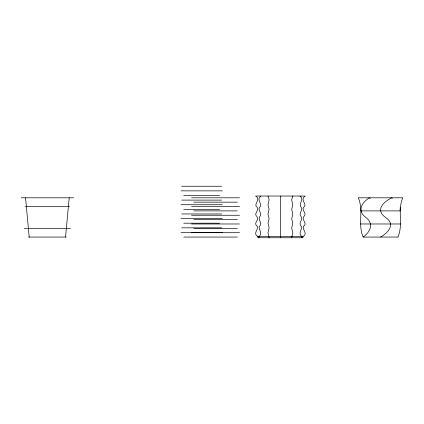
<?xml version="1.0" encoding="UTF-8"?>
<svg xmlns="http://www.w3.org/2000/svg" width="424" height="424" viewBox="0 0 424 424"><rect width="100%" height="100%" fill="white"/><g stroke="black" fill="none" stroke-linecap="round" stroke-linejoin="round"><path stroke-width="0.64" d="M280.397 196.031L280.397 237.753M370.316 198.342L369.421 197.796C361.746 202.513 356.817 210.823 365.748 217.39C374.185 223.633 370.385 231.949 363.167 237.064C357.57 224.45 363.909 210.399 358.296 197.796L402.8 197.796C397.182 210.399 403.531 224.45 397.929 237.064M65.55 237.064L69.192 197.796M400.102 210.887L400.203 207.606M292.799 196.031L291.638 199.699L292.799 205.057L291.68 209.286L292.799 214.078L291.686 218.869L292.799 223.098L291.675 227.895L292.841 232.686L291.675 237.753M260.861 196.031C256.223 199.105 261.783 202.974 260.363 206.467C256.234 209.801 263.41 213.558 259.525 216.897C257.649 220.379 263.378 223.316 259.128 226.766C258.868 230.1 263.097 233.725 258.921 236.624L258.91 237.753M302.953 236.634C308.264 233.428 302.28 230.089 303.351 226.485C308.513 222.897 300.203 219.606 304.289 216.049C307.262 212.18 299.72 210.108 304.957 205.9C305.344 202.354 300.176 199.148 305.206 196.031L255.582 196.031C260.893 199.238 254.914 202.577 255.985 206.181C261.142 209.769 252.831 213.065 256.918 216.616C259.891 220.485 252.354 222.563 257.585 226.766C257.978 230.312 252.81 233.518 257.84 236.634L257.84 237.753L302.953 237.753L302.953 236.634L257.84 236.634M380.551 237.064C388.363 232.596 395.756 224.328 385.57 217.39C374.832 210.076 383.566 201.919 391.675 197.796L392.391 198.342M181.663 186.247L221.646 186.247M180.958 190.869L222.351 190.869M183.735 195.491L219.584 195.491M21.2 197.796L73.553 197.796M191.553 197.796L239.544 197.796M181.663 200.107L221.646 200.107M193.736 202.163L237.366 202.163M180.958 204.728L222.351 204.728M25.18 206.525L69.578 206.525M191.553 206.525L239.544 206.525M183.735 209.345L219.584 209.345M193.736 210.887L237.366 210.887M360.914 210.887L400.182 210.887M181.663 213.966L221.646 213.966M191.553 215.249L239.544 215.249M180.958 218.588L222.351 218.588M193.736 219.611L237.366 219.611M183.735 223.204L219.584 223.204M191.553 223.978L239.544 223.978M360.48 223.978L400.616 223.978M181.663 227.826L221.646 227.826M24.189 228.34L70.548 228.34M193.736 228.34L237.366 228.34M180.958 232.447L222.351 232.447M191.553 232.702L239.544 232.702M28.477 237.064L66.266 237.064M183.762 237.064L237.366 237.064M363.098 237.064L398.004 237.064M299.932 196.031C304.347 199.02 299.455 202.762 300.277 206.181C304.591 209.509 297.68 213.235 301.088 216.616C303.579 220.273 297.213 222.966 301.665 226.766C301.925 230.1 297.696 233.725 301.872 236.624L301.883 237.753M267.989 196.031L269.15 199.699L267.989 205.057L269.108 209.286L267.989 214.078L269.102 218.869L267.989 223.098L269.113 227.895L267.952 232.686L269.118 237.753M25.562 197.796L29.192 237.064"/></g></svg>
